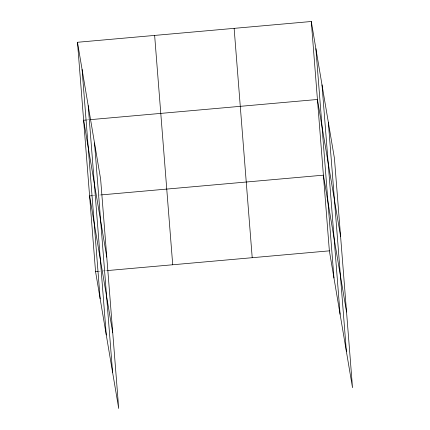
<?xml version="1.0" encoding="UTF-8"?>
<svg xmlns="http://www.w3.org/2000/svg" width="430" height="430" viewBox="0 0 430 430"><rect width="100%" height="100%" fill="white"/><g stroke="black" fill="none" stroke-linecap="round" stroke-linejoin="round"><path stroke-width="0.32" stroke-dasharray="2.15 1.61" d="M86.957 119.954L88.951 119.776M92.918 195.639L94.917 195.462M99.572 195.048L100.899 194.93M98.884 271.325L100.217 271.206M102.877 270.97L104.872 270.793M105.538 270.733L106.866 270.615"/><path stroke-width="0.64" d="M77.481 42.274L100.636 179.154L118.712 408.5L95.557 271.62L77.481 42.274L311.288 21.5L334.443 158.38L352.519 387.726L329.364 250.846L311.288 21.5M86.29 120.013L83.63 120.249L106.78 257.129M90.278 119.658L317.437 99.481L340.587 236.36M92.256 195.698L89.596 195.935L112.746 332.815M101.566 194.871L323.403 175.166L346.553 312.046M95.557 271.62L98.217 271.384M107.532 270.556L329.364 250.846M328.316 122.179L346.392 351.525M322.011 84.877L340.087 314.228M315.883 48.676L333.959 278.022M234.135 28.353L252.211 257.704M154.639 35.416L172.715 264.767M94.514 142.948L112.585 372.299M88.204 105.651L106.28 334.997M82.082 69.445L100.152 298.796"/></g></svg>
